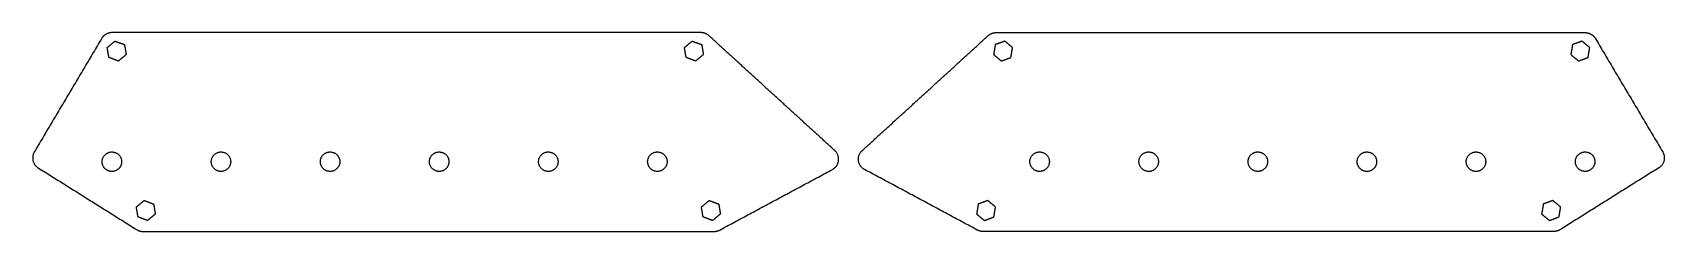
# Model space of a CAD drawing. Header units: inches. Extents: x -29 to -12.5, y 21.8 to 23.8.
import ezdxf

# ---------------------------------------------------------------- set-up
doc = ezdxf.new("R2010")
doc.units = ezdxf.units.IN
doc.header["$MEASUREMENT"] = 0
doc.layers.add('cut clear acryl', color=1, linetype='Continuous', true_color=0xfb0007)
doc.layers.add('cut white', color=1, linetype='Continuous', true_color=0xfb0007)

msp = doc.modelspace()

# ---------------------------------------------------------------- linework, layer by layer
at = {"layer": 'cut clear acryl'}
for points in [[(-28.051, 22.485), (-28.051, 22.583), (-28.149, 22.583), (-28.248, 22.583), (-28.248, 22.485), (-28.248, 22.386), (-28.149, 22.386), (-28.051, 22.386), (-28.051, 22.485)], [(-26.949, 22.485), (-26.949, 22.583), (-27.047, 22.583), (-27.145, 22.583), (-27.145, 22.485), (-27.145, 22.386), (-27.047, 22.386), (-26.949, 22.386), (-26.949, 22.485)], [(-25.846, 22.485), (-25.846, 22.583), (-25.945, 22.583), (-26.043, 22.583), (-26.043, 22.485), (-26.043, 22.386), (-25.945, 22.386), (-25.846, 22.386), (-25.846, 22.485)], [(-24.744, 22.485), (-24.744, 22.583), (-24.842, 22.583), (-24.941, 22.583), (-24.941, 22.485), (-24.941, 22.386), (-24.842, 22.386), (-24.744, 22.386), (-24.744, 22.485)], [(-23.641, 22.485), (-23.641, 22.583), (-23.74, 22.583), (-23.838, 22.583), (-23.838, 22.485), (-23.838, 22.386), (-23.74, 22.386), (-23.641, 22.386), (-23.641, 22.485)], [(-22.539, 22.485), (-22.539, 22.583), (-22.638, 22.583), (-22.736, 22.583), (-22.736, 22.485), (-22.736, 22.386), (-22.638, 22.386), (-22.539, 22.386), (-22.539, 22.485)], [(-18.677, 22.485), (-18.677, 22.583), (-18.776, 22.583), (-18.874, 22.583), (-18.874, 22.485), (-18.874, 22.386), (-18.776, 22.386), (-18.677, 22.386), (-18.677, 22.485)], [(-17.575, 22.485), (-17.575, 22.583), (-17.673, 22.583), (-17.772, 22.583), (-17.772, 22.485), (-17.772, 22.386), (-17.673, 22.386), (-17.575, 22.386), (-17.575, 22.485)], [(-16.472, 22.485), (-16.472, 22.583), (-16.571, 22.583), (-16.669, 22.583), (-16.669, 22.485), (-16.669, 22.386), (-16.571, 22.386), (-16.472, 22.386), (-16.472, 22.485)], [(-15.37, 22.485), (-15.37, 22.583), (-15.468, 22.583), (-15.567, 22.583), (-15.567, 22.485), (-15.567, 22.386), (-15.468, 22.386), (-15.37, 22.386), (-15.37, 22.485)], [(-14.268, 22.485), (-14.268, 22.583), (-14.366, 22.583), (-14.465, 22.583), (-14.465, 22.485), (-14.465, 22.386), (-14.366, 22.386), (-14.268, 22.386), (-14.268, 22.485)], [(-13.165, 22.485), (-13.165, 22.583), (-13.264, 22.583), (-13.362, 22.583), (-13.362, 22.485), (-13.362, 22.386), (-13.264, 22.386), (-13.165, 22.386), (-13.165, 22.485)]]:
    msp.add_rational_spline(points, [1, 0.707106781187, 1, 0.707106781187, 1, 0.707106781187, 1, 0.707106781187, 1], degree=2, knots=[0, 0, 0, 3.926991, 3.926991, 7.853982, 7.853982, 11.780972, 11.780972, 15.707963, 15.707963, 15.707963], dxfattribs=at)
at = {"layer": 'cut white'}
for points, weights in [([(-28.15, 23.79), (-28.217, 23.79), (-28.252, 23.733)], [1, 0.869016389421, 1]), ([(-22.118, 23.76), (-22.152, 23.79), (-22.197, 23.79)], [1, 0.932317881931, 1]), ([(-19.295, 23.76), (-19.261, 23.79), (-19.216, 23.79)], [1, 0.932317881931, 1]), ([(-13.263, 23.79), (-13.196, 23.79), (-13.161, 23.733)], [1, 0.869016389421, 1]), ([(-20.869, 22.406), (-20.722, 22.485), (-20.845, 22.597)], [1, 0.578303769188, 1]), ([(-20.545, 22.406), (-20.691, 22.485), (-20.568, 22.597)], [1, 0.578303769188, 1]), ([(-28.933, 22.584), (-28.992, 22.485), (-28.895, 22.423)], [1, 0.715939822506, 1]), ([(-12.48, 22.584), (-12.421, 22.485), (-12.518, 22.423)], [1, 0.715939822506, 1]), ([(-27.898, 21.797), (-27.869, 21.779), (-27.835, 21.779)], [1, 0.960949284361, 1]), ([(-22.064, 21.779), (-22.034, 21.779), (-22.008, 21.793)], [1, 0.969742667534, 1]), ([(-19.349, 21.779), (-19.379, 21.779), (-19.405, 21.793)], [1, 0.969742667534, 1]), ([(-13.515, 21.797), (-13.544, 21.779), (-13.578, 21.779)], [1, 0.960949284361, 1])]:
    msp.add_rational_spline(points, weights, degree=2, dxfattribs=at)
for points in [[(-22.197, 23.79), (-25.174, 23.79), (-28.15, 23.79)], [(-20.845, 22.597), (-21.481, 23.178), (-22.118, 23.76)], [(-20.568, 22.597), (-19.932, 23.178), (-19.295, 23.76)], [(-19.216, 23.79), (-16.239, 23.79), (-13.263, 23.79)], [(-28.252, 23.733), (-28.593, 23.158), (-28.933, 22.584)], [(-28.196, 23.639), (-28.157, 23.672), (-28.118, 23.704)], [(-28.179, 23.538), (-28.188, 23.589), (-28.196, 23.639)], [(-28.118, 23.704), (-28.07, 23.686), (-28.022, 23.669)], [(-28.022, 23.669), (-28.013, 23.618), (-28.005, 23.568)], [(-22.364, 23.639), (-22.325, 23.672), (-22.286, 23.704)], [(-22.347, 23.538), (-22.356, 23.589), (-22.364, 23.639)], [(-22.286, 23.704), (-22.238, 23.686), (-22.19, 23.669)], [(-22.19, 23.669), (-22.181, 23.618), (-22.173, 23.568)], [(-19.223, 23.669), (-19.232, 23.618), (-19.24, 23.568)], [(-19.128, 23.704), (-19.175, 23.686), (-19.223, 23.669)], [(-19.049, 23.639), (-19.088, 23.672), (-19.128, 23.704)], [(-19.066, 23.538), (-19.057, 23.589), (-19.049, 23.639)], [(-13.391, 23.669), (-13.4, 23.618), (-13.408, 23.568)], [(-13.296, 23.704), (-13.343, 23.686), (-13.391, 23.669)], [(-13.217, 23.639), (-13.256, 23.672), (-13.296, 23.704)], [(-13.234, 23.538), (-13.225, 23.589), (-13.217, 23.639)], [(-13.161, 23.733), (-12.821, 23.158), (-12.48, 22.584)], [(-28.083, 23.503), (-28.131, 23.52), (-28.179, 23.538)], [(-28.005, 23.568), (-28.044, 23.535), (-28.083, 23.503)], [(-22.251, 23.503), (-22.299, 23.52), (-22.347, 23.538)], [(-22.173, 23.568), (-22.212, 23.535), (-22.251, 23.503)], [(-19.24, 23.568), (-19.201, 23.535), (-19.162, 23.503)], [(-19.162, 23.503), (-19.114, 23.52), (-19.066, 23.538)], [(-13.408, 23.568), (-13.369, 23.535), (-13.33, 23.503)], [(-13.33, 23.503), (-13.282, 23.52), (-13.234, 23.538)], [(-28.895, 22.423), (-28.396, 22.11), (-27.898, 21.797)], [(-12.518, 22.423), (-13.017, 22.11), (-13.515, 21.797)], [(-22.008, 21.793), (-21.438, 22.1), (-20.869, 22.406)], [(-19.405, 21.793), (-19.975, 22.1), (-20.545, 22.406)], [(-27.902, 22.026), (-27.863, 22.059), (-27.823, 22.092)], [(-27.885, 21.926), (-27.894, 21.976), (-27.902, 22.026)], [(-27.823, 22.092), (-27.775, 22.074), (-27.728, 22.056)], [(-27.71, 21.955), (-27.75, 21.922), (-27.789, 21.89)], [(-27.728, 22.056), (-27.719, 22.005), (-27.71, 21.955)], [(-22.193, 22.026), (-22.153, 22.059), (-22.114, 22.092)], [(-22.176, 21.926), (-22.184, 21.976), (-22.193, 22.026)], [(-22.114, 22.092), (-22.066, 22.074), (-22.018, 22.056)], [(-22.001, 21.955), (-22.04, 21.922), (-22.08, 21.89)], [(-22.018, 22.056), (-22.009, 22.005), (-22.001, 21.955)], [(-19.395, 22.056), (-19.404, 22.005), (-19.412, 21.955)], [(-19.412, 21.955), (-19.373, 21.922), (-19.333, 21.89)], [(-19.299, 22.092), (-19.347, 22.074), (-19.395, 22.056)], [(-19.221, 22.026), (-19.26, 22.059), (-19.299, 22.092)], [(-19.238, 21.926), (-19.229, 21.976), (-19.221, 22.026)], [(-13.686, 22.056), (-13.694, 22.005), (-13.703, 21.955)], [(-13.703, 21.955), (-13.663, 21.922), (-13.624, 21.89)], [(-13.59, 22.092), (-13.638, 22.074), (-13.686, 22.056)], [(-13.511, 22.026), (-13.55, 22.059), (-13.59, 22.092)], [(-13.528, 21.926), (-13.519, 21.976), (-13.511, 22.026)], [(-27.789, 21.89), (-27.837, 21.908), (-27.885, 21.926)], [(-27.835, 21.779), (-24.949, 21.779), (-22.064, 21.779)], [(-22.08, 21.89), (-22.128, 21.908), (-22.176, 21.926)], [(-13.578, 21.779), (-16.464, 21.779), (-19.349, 21.779)], [(-19.333, 21.89), (-19.285, 21.908), (-19.238, 21.926)], [(-13.624, 21.89), (-13.576, 21.908), (-13.528, 21.926)]]:
    msp.add_open_spline(points, degree=2, dxfattribs=at)

doc.saveas('drawing.dxf')
